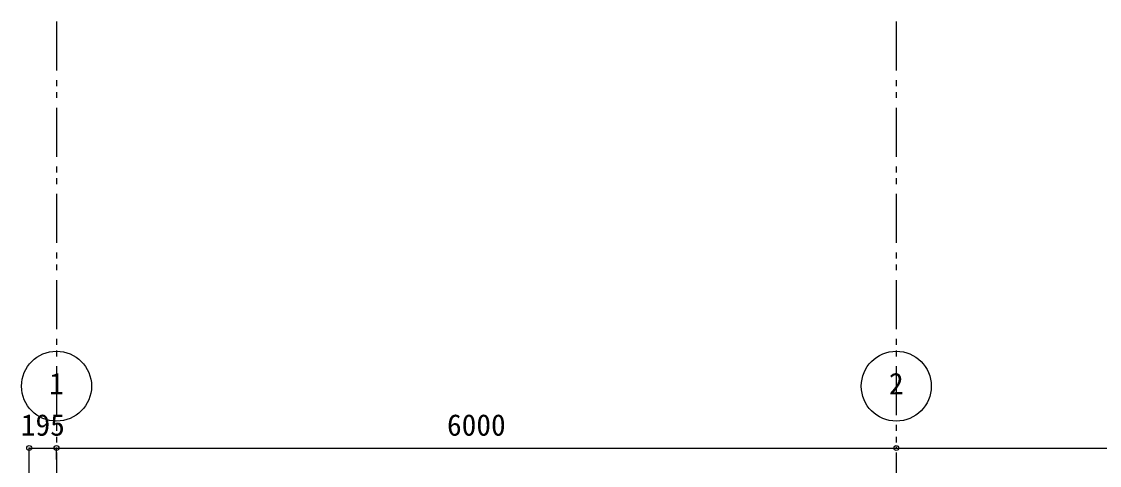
# Model space of a CAD drawing. Units: millimetres at full size. Extents: x -22551 to 92397, y -19340 to 14894.
# Drawn here: x -17888 to -10187, y 8201 to 11374 of the extents above; entities that cross this region are included whole.
import ezdxf
from ezdxf.enums import TextEntityAlignment as Align

# ---------------------------------------------------------------- set-up
doc = ezdxf.new("R2010")
doc.units = ezdxf.units.MM
doc.header["$LTSCALE"] = 70
doc.header["$PDMODE"] = 32
doc.header["$PDSIZE"] = 35
doc.linetypes.add('DOUBLE_CHAIN1', pattern=[8.8, 5, -1, 0.6, -0.6, 0.6, -1])
doc.layers.add('0-0_NoName', color=7, linetype='Continuous', lineweight=15)
doc.layers.add('2-0_通芯', color=7, linetype='Continuous', lineweight=15)
doc.styles.add('ＭＳ ゴシック', font='')
doc.styles.get('ＭＳ ゴシック').set_extended_font_data('MS Gothic')

# ---------------------------------------------------------------- blocks, each defined once
blk = doc.blocks.new('グループ部品-125')
at = {"layer": '2-0_通芯', "linetype": 'DOUBLE_CHAIN1'}
for p, q in [((-17638.39, 11374.3), (-17638.39, -7111.67)), ((-11638.39, 11374.3), (-11638.39, -7111.67))]:
    blk.add_line(p, q, dxfattribs=at)
at = {"layer": '2-0_通芯'}
for centre in [(-17638.39, 8767.87), (-11638.39, 8767.87)]:
    blk.add_circle(centre, 250, dxfattribs=at)
at = {"layer": '2-0_通芯', "style": 'ＭＳ ゴシック'}
for s, p in [('1', (-17690.89, 8662.87)), ('2', (-11690.89, 8662.87))]:
    blk.add_text(s, height=154, dxfattribs=at).set_placement(p, align=Align.BOTTOM_LEFT)

msp = doc.modelspace()

# ---------------------------------------------------------------- linework, layer by layer
at = {"layer": '0-0_NoName'}
for p, q in [((-17833.39, 8325.12), (-17638.39, 8325.12)), ((-17833.39, 8087.87), (-17833.39, 8325.12)), ((-17638.39, 8325.12), (-11638.39, 8325.12)), ((-17638.39, 8243.99), (-17638.39, 8325.12)), ((-11638.39, 8334.67), (-11638.39, 8325.12)), ((-11638.39, 8325.12), (-5638.39, 8325.12))]:
    msp.add_line(p, q, dxfattribs=at)
for p in [(-17833.39, 8325.12), (-17638.39, 8325.12), (-11638.39, 8325.12)]:
    msp.add_point(p, dxfattribs=at)

# ---------------------------------------------------------------- block references
at = {"layer": '2-0_通芯'}
msp.add_blockref('グループ部品-125', (0, 0), dxfattribs=at)

# ---------------------------------------------------------------- texts
at = {"layer": '0-0_NoName', "style": 'ＭＳ ゴシック'}
for s, p in [('195', (-17893.39, 8367.12)), ('6000', (-14848.39, 8367.12))]:
    msp.add_text(s, height=154, dxfattribs=at).set_placement(p, align=Align.BOTTOM_LEFT)

doc.saveas('drawing.dxf')
